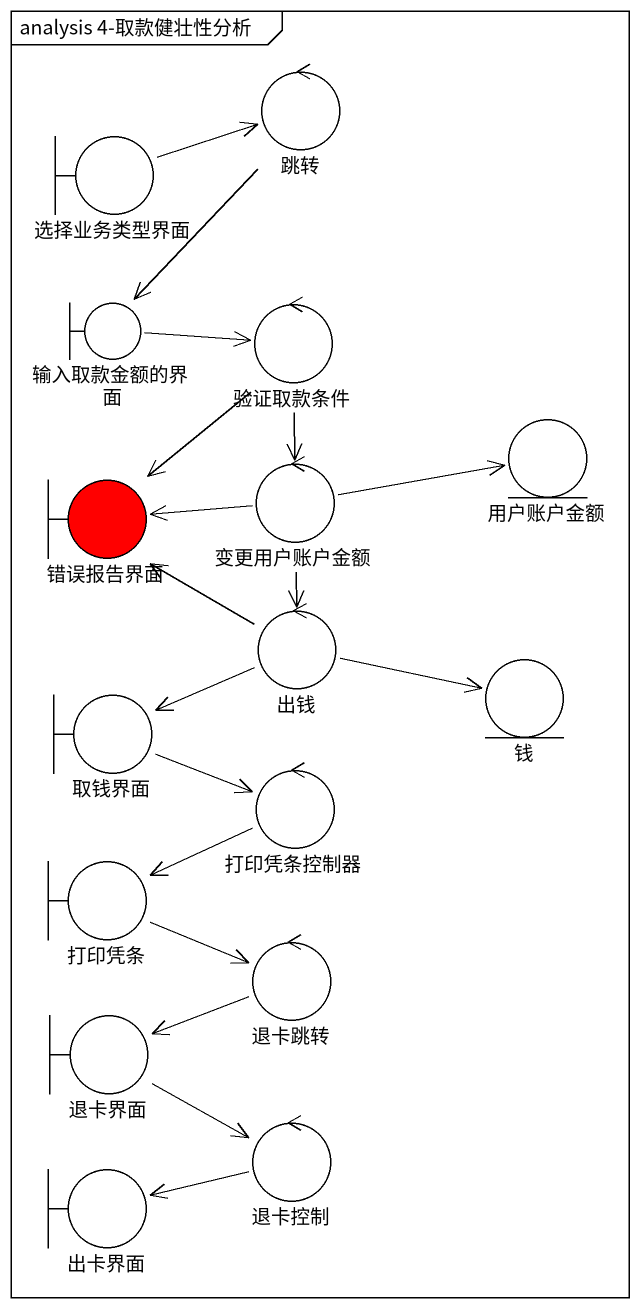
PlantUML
@startuml
mainframe analysis 4-取款健壮性分析
control 跳转
boundary 选择业务类型界面
boundary 输入取款金额的界面
control 验证取款条件
entity 用户账户金额
boundary 错误报告界面 #FF0000
control 变更用户账户金额
control 出钱
entity 钱
boundary 取钱界面
control 打印凭条控制器
boundary 打印凭条
control 退卡跳转
boundary 退卡界面
boundary 出卡界面
control 退卡控制
跳转 --> 输入取款金额的界面
选择业务类型界面 -right-> 跳转
输入取款金额的界面 -right-> 验证取款条件
验证取款条件 --> 错误报告界面
验证取款条件 --> 变更用户账户金额
变更用户账户金额 -right-> 用户账户金额
变更用户账户金额 -left-> 错误报告界面
变更用户账户金额 --> 出钱
出钱 -up-> 错误报告界面
出钱 -right-> 钱
出钱 -left-> 取钱界面
取钱界面 -right-> 打印凭条控制器
打印凭条控制器 -left-> 打印凭条
打印凭条 -right-> 退卡跳转
退卡跳转 -left-> 退卡界面
退卡界面 -right-> 退卡控制
退卡控制 -left-> 出卡界面
@enduml
